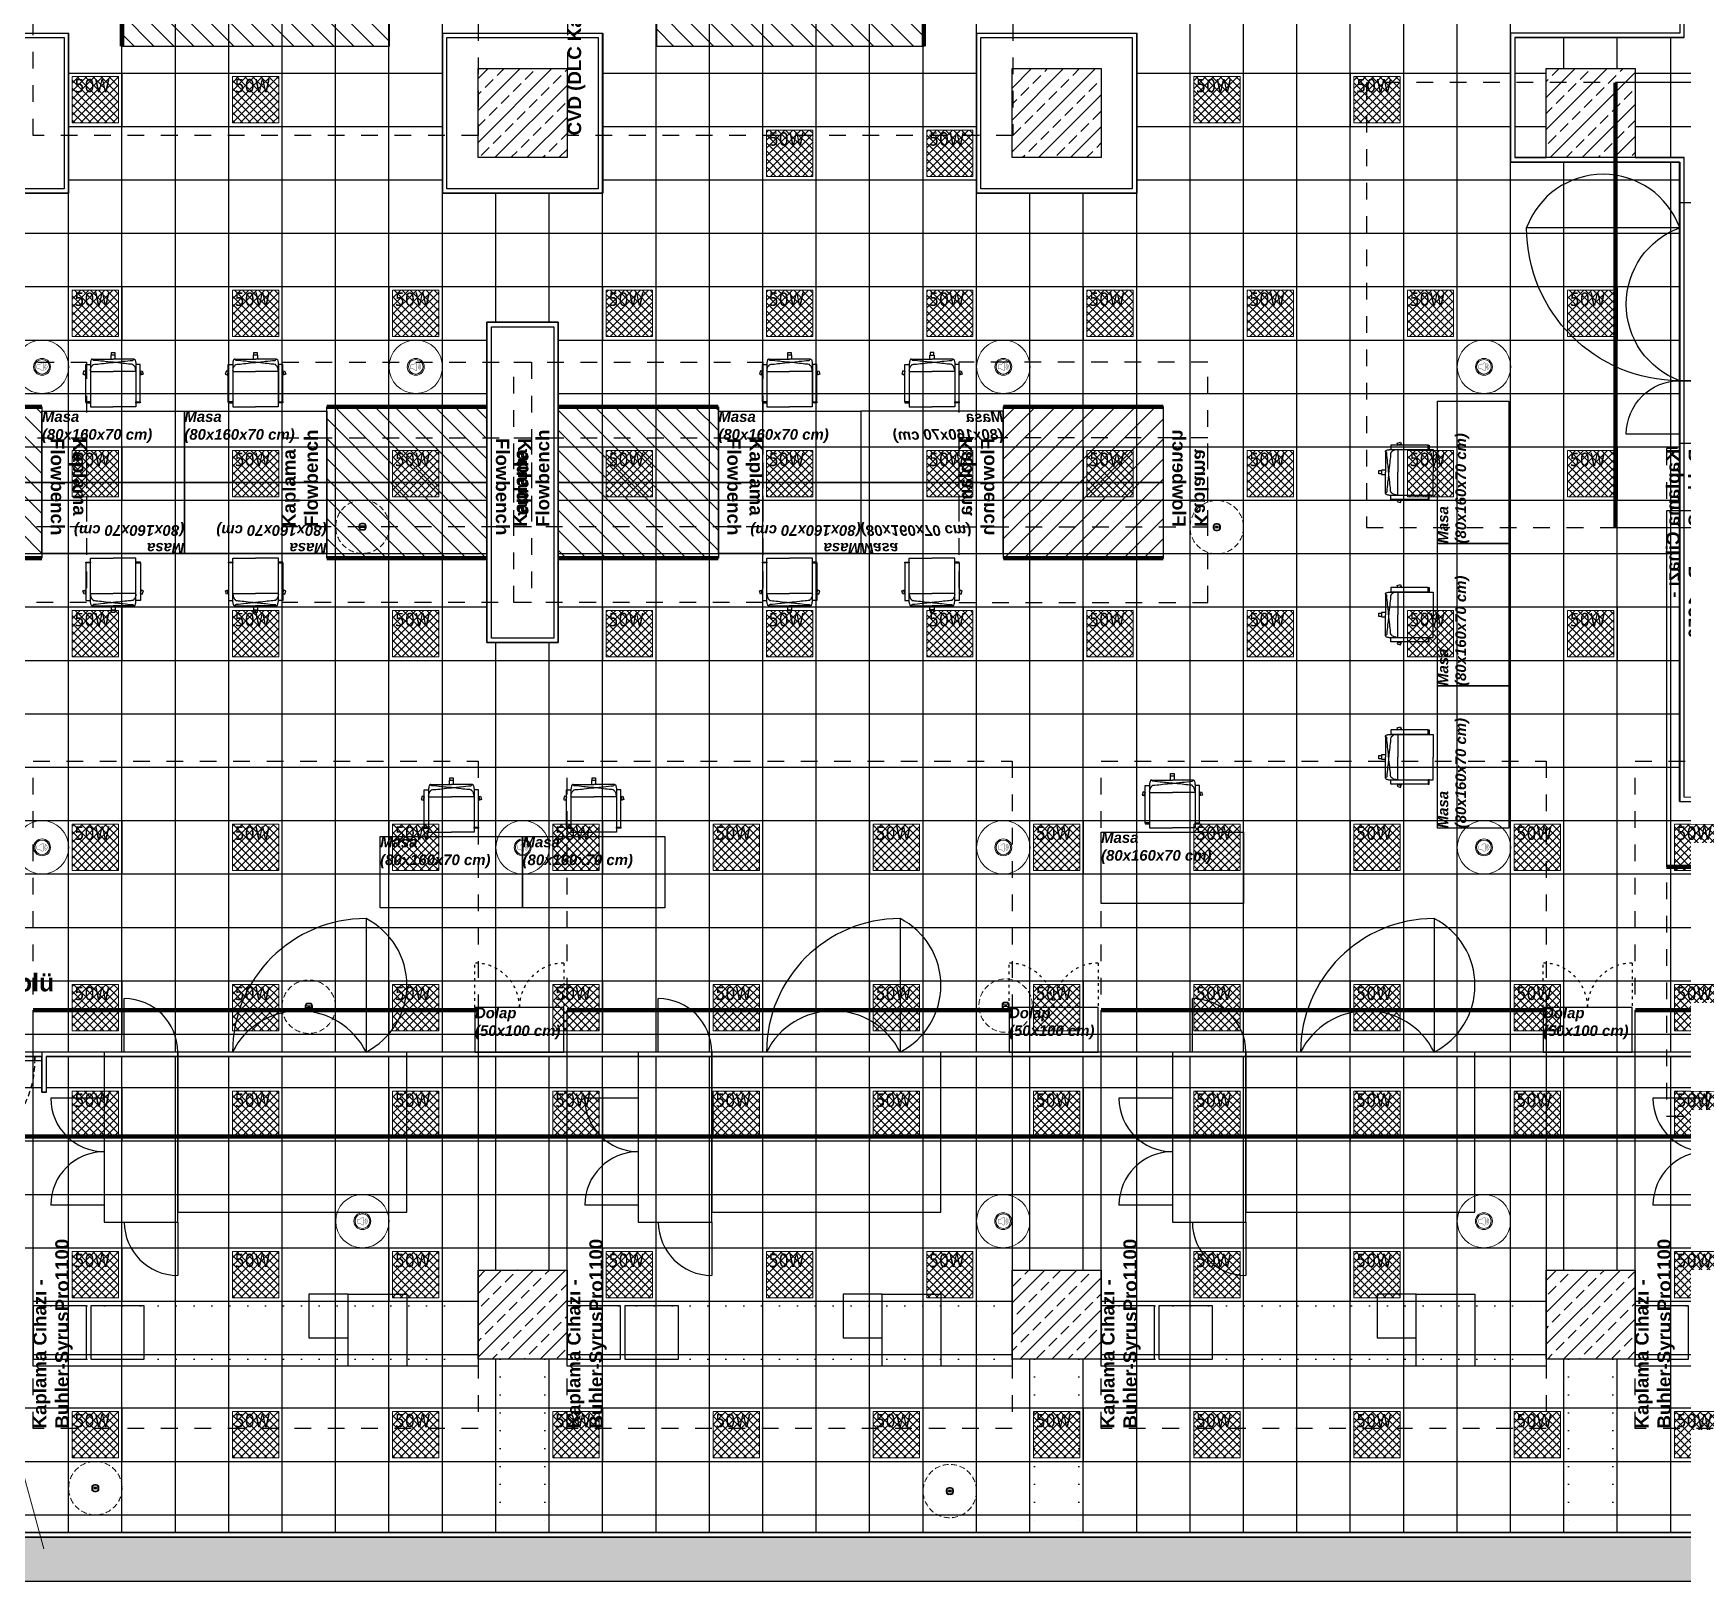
# Model space of a CAD drawing. Header units: centimetres. Extents: x 405564 to 502064, y 46284 to 60634.
# Drawn here: x 480250 to 482103, y 51832 to 53573 of the extents above; entities that cross this region are included whole.
import ezdxf
from ezdxf.enums import TextEntityAlignment as Align
from ezdxf.xclip import XClip

# ---------------------------------------------------------------- set-up
doc = ezdxf.new("R2010")
doc.units = ezdxf.units.CM
doc.header["$XCLIPFRAME"] = 0
for name, pattern in [('3+1_3b$0$DASHED', [0.25, 0.125, -0.125]), ('ACAD_ISO03W100', [30, 12, -18]), ('ACAD_ISO07W100', [3, 0, -3]), ('BORDER', [1.75, 0.5, -0.25, 0.5, -0.25, 0, -0.25]), ('DASHDOT', [25.4, 12.7, -6.35, 0, -6.35]), ('DASHED', [19.05, 12.7, -6.35]), ('DOT', [0.25, 0, -0.25]), ('HIDDEN', [9.525, 6.35, -3.175])]:
    doc.linetypes.add(name, pattern=pattern)
doc.layers.get('0').update_dxf_attribs({"color": 8, "lineweight": 9})
for name, color, linetype, lineweight in [('---___EB_draft00_ALTYAPI_helikoptermania', 8, 'Continuous', 0), ('---___EB_draft00_parselsiniri', 8, 'BORDER', 9), ('0-KRCN-AYDINLATMA-130426', 8, 'Continuous', 9), ('0-KRCN-MİMARİ-220526', 8, 'Continuous', 9)]:
    doc.layers.add(name, color=color, linetype=linetype, lineweight=lineweight)
for name, color, linetype in [('---___EB_draft03_cihazlar', 8, 'Continuous'), ('0-KRCN-ASMATAVAN-130426', 8, 'Continuous'), ('AS_CIZGI_ARSA', 8, 'Continuous'), ('AS_DOS_TERAS_UST', 8, 'ACAD_ISO07W100'), ('AS_DUV_TEMIZ ODA PANELI', 8, 'Continuous'), ('AS_KAPI_CAM', 8, 'Continuous'), ('AS_KAPI_POZ', 8, 'Continuous'), ('AS_TA_BETONARME', 5, 'Continuous'), ('AS_TA_TARAMA', 8, 'Continuous'), ('AS_TEFR_MOB', 8, 'Continuous'), ('AS_YAZI', 8, 'Continuous')]:
    doc.layers.add(name, color=color, linetype=linetype)
doc.styles.add('Kalin02', font='arialbd.ttf')
doc.styles.add('OLCU', font='romanstw.shx', dxfattribs={"width": 0.6})
doc.styles.add('TAHOMA', font='tahoma.ttf')
pattern_1 = [(225, (17560.68, -7819.299), (17.96051, -17.96051), []), (225, (17542.72, -7819.299), (17.96051, -17.96051), [12.7, -6.35])]

# ---------------------------------------------------------------- blocks, each defined once
blk = doc.blocks.new('50W 60x60 cm  SIVA ALTI LED ARMATÜR')
at = {"layer": '0-KRCN-AYDINLATMA-130426'}
h = blk.add_hatch(dxfattribs=at)
h.set_pattern_fill('ANSI37', color=256, scale=0.2)
h.paths.add_polyline_path([(-2.6, 2.59), (2.6, 2.59), (2.6, -2.61), (-2.6, -2.61)])
for points in [[(-3, 2.99), (3, 2.99), (3, -3.01), (-3, -3.01)], [(-2.6, 2.59), (2.6, 2.59), (2.6, -2.61), (-2.6, -2.61)]]:
    blk.add_lwpolyline(points, close=True, dxfattribs=at)
at = {"layer": '0-KRCN-AYDINLATMA-130426', "insert": (-2.35, 2.34), "char_height": 1.5, "attachment_point": 1, "style": 'TAHOMA'}
blk.add_mtext_dynamic_manual_height_columns('{\\fTahoma|b0|i0|c162|p34;50W}', width=1.5, gutter_width=1.25, heights=[0], dxfattribs=at)
blk = doc.blocks.new('ABB 6131-31-24-500')
at = {"layer": '0-KRCN-AYDINLATMA-130426'}
for p, q in [((-4, -1), (-4, 1)), ((3.2, 1), (-3.2, 1)), ((-3.2, -0.8), (-3.2, 0.8)), ((-1, 4), (1, 4)), ((-1, -0.9), (-1, 1)), ((-0.8, 3.2), (0.8, 3.2)), ((1, -0.9), (1, 1)), ((3.2, 0.8), (3.2, -0.8)), ((4, 1), (4, -1)), ((3.2, -0.9), (-3.2, -0.9)), ((1, -4), (-1, -4)), ((0.8, -3.2), (-0.8, -3.2))]:
    blk.add_line(p, q, dxfattribs=at)
at = {"layer": '0-KRCN-AYDINLATMA-130426', "linetype": 'HIDDEN'}
blk.add_circle((0, 0), 30, dxfattribs=at)
at = {"layer": '0-KRCN-AYDINLATMA-130426'}
for centre, radius in [((-0.5, 0), 0.089), ((0, 0), 0.16), ((0.5, 0), 0.089)]:
    blk.add_circle(centre, radius, dxfattribs=at)
for centre, radius, start, end in [((-1, 1), 3.01, 90, 180), ((-0.8, 0.8), 2.41, 90, 180), ((0.8, 0.8), 2.41, 0, 90), ((1, 1), 3.01, 0, 90), ((-1, -1), 3.01, 180, 270), ((-0.8, -0.8), 2.41, 180, 270), ((0.8, -0.8), 2.41, 270, 0), ((1, -1), 3.01, 270, 0)]:
    blk.add_arc(centre, radius, start, end, dxfattribs=at)
blk = doc.blocks.new('ABB 6131-51-24-500')
at = {"layer": '0-KRCN-AYDINLATMA-130426'}
for p, q in [((-4, -1), (-4, 1)), ((3.2, 1), (-3.2, 1)), ((-3.2, -0.8), (-3.2, 0.8)), ((-1, 4), (1, 4)), ((-1, -0.9), (-1, 1)), ((-0.8, 3.2), (0.8, 3.2)), ((1, -0.9), (1, 1)), ((3.2, 0.8), (3.2, -0.8)), ((4, 1), (4, -1)), ((3.2, -0.9), (-3.2, -0.9)), ((1, -4), (-1, -4)), ((0.8, -3.2), (-0.8, -3.2))]:
    blk.add_line(p, q, dxfattribs=at)
at = {"layer": '0-KRCN-AYDINLATMA-130426', "linetype": 'HIDDEN'}
blk.add_circle((0, 0), 30, dxfattribs=at)
at = {"layer": '0-KRCN-AYDINLATMA-130426'}
for centre, radius in [((-0.5, 0), 0.089), ((0, 0), 0.16), ((0.5, 0), 0.089)]:
    blk.add_circle(centre, radius, dxfattribs=at)
for centre, radius, start, end in [((-1, 1), 3.01, 90, 180), ((-0.8, 0.8), 2.41, 90, 180), ((0.8, 0.8), 2.41, 0, 90), ((1, 1), 3.01, 0, 90), ((-1, -1), 3.01, 180, 270), ((-0.8, -0.8), 2.41, 180, 270), ((0.8, -0.8), 2.41, 270, 0), ((1, -1), 3.01, 270, 0)]:
    blk.add_arc(centre, radius, start, end, dxfattribs=at)
blk = doc.blocks.new('ASMA TAVA TİPİ HOPARLÖR')
at = {"layer": '0-KRCN-AYDINLATMA-130426', "const_width": 0.317}
blk.add_lwpolyline([(0.3, -4.4, 0.598176), (1.3, -3.9), (1.3, 3.9, 0.598176), (0.3, 4.4), (-2.7, 2.4, -0.147433), (-3, 2.3), (-5.1, 2.3, 0.414214), (-5.7, 1.7), (-5.7, -1.7, 0.414214), (-5.1, -2.3), (-3, -2.3, -0.147433), (-2.7, -2.4)], format="xyb", close=True, dxfattribs=at)
for points in [[(2.4, 1.3, -0.601398), (2.4, -1.3)], [(2.8, 2.5, -0.658812), (2.8, -2.5)], [(3.2, 3.7, -0.680488), (3.2, -3.7)]]:
    blk.add_lwpolyline(points, format="xyb", dxfattribs=at)
at = {"layer": '0-KRCN-AYDINLATMA-130426'}
blk.add_circle((0, 0), 30, dxfattribs=at)
at = {"layer": '0-KRCN-AYDINLATMA-130426', "ltscale": 0.1}
for radius in [9.5, 8.23]:
    blk.add_circle((0, 0), radius, dxfattribs=at)
blk = doc.blocks.new('G$C546873DE')
at = {"layer": '0-KRCN-AYDINLATMA-130426', "xscale": 10, "yscale": 10, "zscale": 10}
for p in [(9755.7, 6363.6), (9935.7, 6363.6), (11015.7, 6363.6), (11195.7, 6363.6), (10535.7, 6303.6), (10715.7, 6303.6), (9755.7, 6123.6), (9935.7, 6123.6), (10115.7, 6123.6), (10355.7, 6123.6), (10535.7, 6123.6), (10715.7, 6123.6), (10895.7, 6123.6), (11075.7, 6123.6), (11255.7, 6123.6), (11435.7, 6123.6), (9755.7, 5943.6), (9935.7, 5943.6), (10115.7, 5943.6), (10355.7, 5943.6), (10535.7, 5943.6), (10715.7, 5943.6), (10895.7, 5943.6), (11075.7, 5943.6), (11255.7, 5943.6), (11435.7, 5943.6), (9755.7, 5763.6), (9935.7, 5763.6), (10115.7, 5763.6), (10355.7, 5763.6), (10535.7, 5763.6), (10715.7, 5763.6), (10895.7, 5763.6), (11075.7, 5763.6), (11255.7, 5763.6), (11435.7, 5763.6), (9755.7, 5523.6), (9935.7, 5523.6), (10115.7, 5523.6), (10295.7, 5523.6), (10475.7, 5523.6), (10655.7, 5523.6), (10835.7, 5523.6), (11015.7, 5523.6), (11195.7, 5523.6), (11375.7, 5523.6), (11555.7, 5523.6), (9755.7, 5343.6), (9935.7, 5343.6), (10115.7, 5343.6), (10295.7, 5343.6), (10475.7, 5343.6), (10655.7, 5343.6), (10835.7, 5343.6), (11015.7, 5343.6), (11195.7, 5343.6), (11375.7, 5343.6), (11555.7, 5343.6), (9755.7, 5223.6), (9935.7, 5223.6), (10115.7, 5223.6), (10295.7, 5223.6), (10475.7, 5223.6), (10655.7, 5223.6), (10835.7, 5223.6), (11015.7, 5223.6), (11195.7, 5223.6), (11375.7, 5223.6), (11555.7, 5223.6), (9755.7, 5043.6), (9935.7, 5043.6), (10115.7, 5043.6), (10355.7, 5043.6), (10535.7, 5043.6), (10715.7, 5043.6), (11015.7, 5043.6), (11195.7, 5043.6), (11555.7, 5043.6), (9755.7, 4863.6), (9935.7, 4863.6), (10115.7, 4863.6), (10295.7, 4863.6), (10475.7, 4863.6), (10655.7, 4863.6), (10835.7, 4863.6), (11015.7, 4863.6), (11195.7, 4863.6), (11375.7, 4863.6), (11555.7, 4863.6)]:
    blk.add_blockref('50W 60x60 cm  SIVA ALTI LED ARMATÜR', p, dxfattribs=at)
at = {"layer": '0-KRCN-AYDINLATMA-130426'}
for name, p in [('ASMA TAVA TİPİ HOPARLÖR', (9695.8, 6063.5)), ('ASMA TAVA TİPİ HOPARLÖR', (10115.7, 6063.5)), ('ASMA TAVA TİPİ HOPARLÖR', (10775.8, 6063.5)), ('ASMA TAVA TİPİ HOPARLÖR', (11315.8, 6063.5)), ('ABB 6131-31-24-500', (10055.8, 5883.8)), ('ABB 6131-31-24-500', (11015.6, 5883.3)), ('ASMA TAVA TİPİ HOPARLÖR', (9695.8, 5523.5)), ('ASMA TAVA TİPİ HOPARLÖR', (10235.8, 5523.5)), ('ASMA TAVA TİPİ HOPARLÖR', (10775.8, 5523.5)), ('ASMA TAVA TİPİ HOPARLÖR', (11315.8, 5523.5)), ('ABB 6131-31-24-500', (9995.5, 5344.5)), ('ABB 6131-31-24-500', (10778.4, 5345.7)), ('ASMA TAVA TİPİ HOPARLÖR', (10055.7, 5103.5)), ('ASMA TAVA TİPİ HOPARLÖR', (10775.7, 5103.5)), ('ASMA TAVA TİPİ HOPARLÖR', (11315.7, 5103.5)), ('ABB 6131-51-24-500', (9755.7, 4803.5)), ('ABB 6131-51-24-500', (10715.7, 4800.2))]:
    blk.add_blockref(name, p, dxfattribs=at)
blk = doc.blocks.new('OPK-temizoda-panel-00')
at = {"layer": 'AS_DUV_TEMIZ ODA PANELI'}
for points in [[(6400, -3210), (6210, -3210), (6210, -3355), (6400, -3355), (6400, -4073.6), (6800, -4075), (6800, -4355), (4560, -4355), (4560, -4400), (4565, -4400), (4565, -4360), (6805, -4360), (6805, -4070), (6405, -4068.6), (6405, -3350), (6215, -3350), (6215, -3215), (6405, -3215), (6405, -2755), (6400, -2755), (6400, -3210)], [(1450, -4900), (7105, -4900), (7105, -4830), (7100, -4830), (7100, -4895), (1450, -4895)]]:
    blk.add_lwpolyline(points, dxfattribs=at)
for points in [[(4410, -3210), (4590, -3210), (4590, -3390), (4410, -3390)], [(4415, -3215), (4585, -3215), (4585, -3385), (4415, -3385)], [(5010, -3210), (5190, -3210), (5190, -3390), (5010, -3390)], [(5015, -3215), (5185, -3215), (5185, -3385), (5015, -3385)], [(5610, -3210), (5790, -3210), (5790, -3390), (5610, -3390)], [(5615, -3215), (5785, -3215), (5785, -3385), (5615, -3385)], [(5060, -3895), (5060, -3535), (5140, -3535), (5140, -3895)], [(5065, -3890), (5065, -3540), (5135, -3540), (5135, -3890)]]:
    blk.add_lwpolyline(points, close=True, dxfattribs=at)
blk = doc.blocks.new('OPK-site-surrounding-R01')
at = {"layer": '---___EB_draft00_ALTYAPI_helikoptermania', "linetype": 'DASHED', "ltscale": 10}
blk.add_lwpolyline([(1451.4, 6572.4), (5376.1, -7919.4)], dxfattribs=at)
at = {"layer": '---___EB_draft00_parselsiniri', "linetype": 'DASHDOT', "ltscale": 5, "const_width": 5, "flags": 128}
blk.add_lwpolyline([(-303.7, 52.5), (22545.3, 391.1), (23723.4, -711), (24047.6, -4450), (-299.9, -4450)], close=True, dxfattribs=at)
blk = doc.blocks.new('CVD (DLC Kaplama Cihazı)')
at = {"layer": '---___EB_draft03_cihazlar'}
h = blk.add_hatch(dxfattribs=at)
h.set_pattern_fill('ANSI31', color=1, scale=5)
h.paths.add_polyline_path([(265800.4, -42533.2), (266100.4, -42533.2), (266100.4, -42833.2), (265800.4, -42833.2)])
at = {"layer": '---___EB_draft03_cihazlar', "color": 1, "linetype": '3+1_3b$0$DASHED', "ltscale": 150}
blk.add_lwpolyline([(265700.4, -42433.2), (266200.4, -42433.2), (266200.4, -42933.2), (265700.4, -42933.2), (265700.4, -42433.2)], dxfattribs=at)
at = {"layer": '---___EB_draft03_cihazlar', "color": 1}
blk.add_lwpolyline([(265800.4, -42533.2), (266100.4, -42533.2), (266100.4, -42833.2), (265800.4, -42833.2), (265800.4, -42533.2)], dxfattribs=at)
at = {"layer": '---___EB_draft03_cihazlar', "color": 1, "const_width": 5}
blk.add_lwpolyline([(266100.4, -42833.2), (265800.4, -42833.2)], dxfattribs=at)
at = {"layer": '---___EB_draft03_cihazlar', "insert": (265700.4, -42433.2), "char_height": 15, "attachment_point": 1, "style": 'Kalin02'}
blk.add_mtext_dynamic_manual_height_columns('CVD (DLC Kaplama Cihazı)', width=975.745, gutter_width=750, heights=[152.4], dxfattribs=at)
blk = doc.blocks.new('KaplamaCihazıBuhler-SyrusPro1100')
at = {"layer": '---___EB_draft03_cihazlar', "color": 1, "linetype": '3+1_3b$0$DASHED', "ltscale": 150}
blk.add_lwpolyline([(264434.9, -41558.6), (264434.9, -41058.6), (265184.9, -41058.6), (265184.9, -41558.6), (264434.9, -41558.6)], dxfattribs=at)
at = {"layer": '---___EB_draft03_cihazlar', "color": 1}
blk.add_lwpolyline([(264504.9, -41058.6), (264904.9, -41058.6), (264904.9, -41558.6), (264504.9, -41558.6), (264504.9, -41058.6)], dxfattribs=at)
at = {"layer": '---___EB_draft03_cihazlar'}
for points in [[(264512.9, -41058.6), (264512.9, -41118.6), (264572.9, -41118.6), (264572.9, -41058.6)], [(264512.9, -41123.6), (264512.9, -41183.6), (264572.9, -41183.6), (264572.9, -41123.6)], [(264857.9, -41221.1), (264857.9, -41138.6), (264666.9, -41138.6), (264666.9, -41221.1)], [(264857.9, -41478.6), (264857.9, -41221.1), (264677.9, -41221.1), (264677.9, -41478.6)], [(264585.9, -41412.6), (264585.9, -41368.6), (264536.9, -41368.6), (264536.9, -41412.6)], [(264585.9, -41478.6), (264504.9, -41478.6), (264504.9, -41412.6), (264585.9, -41412.6)]]:
    blk.add_lwpolyline(points, close=True, dxfattribs=at)
at = {"layer": '---___EB_draft03_cihazlar', "color": 1, "const_width": 5}
blk.add_lwpolyline([(264904.9, -41058.6), (264904.9, -41558.6)], dxfattribs=at)
at = {"layer": '---___EB_draft03_cihazlar'}
for points in [[(264685.9, -41138.6), (264685.9, -41078.6)], [(264805.9, -41138.6), (264805.9, -41078.6)], [(264857.9, -41161.1), (264917.9, -41161.1)], [(264666.9, -41221.1), (264606.9, -41221.1)]]:
    blk.add_lwpolyline(points, dxfattribs=at)
blk.add_lwpolyline([(265007.9, -41432.7), (264857.9, -41432.7, 0.612245)], format="xyb", close=True, dxfattribs=at)
for centre, radius, start, end in [((264685.9, -41138.6), 60, 0, 90), ((264805.9, -41138.6), 60, 90, 180), ((264666.9, -41221.1), 60, 90, 180), ((264857.9, -41161.1), 60, 270, 0), ((264820.2, -41357.7), 84, 296.7247, 63.2753), ((264820.2, -41357.7), 84, 296.7247, 63.2753), ((264857.9, -41432.7), 150, 0, 90)]:
    blk.add_arc(centre, radius, start, end, dxfattribs=at)
at = {"layer": '---___EB_draft03_cihazlar', "insert": (264434.9, -41058.6), "char_height": 15, "attachment_point": 1, "style": 'Kalin02'}
blk.add_mtext_dynamic_manual_height_columns('Kaplama Cihazı - \\PBuhler-SyrusPro1100', width=975.745, gutter_width=750, heights=[152.4], dxfattribs=at)
blk = doc.blocks.new('KaplamaFlowbench')
at = {"layer": '---___EB_draft03_cihazlar'}
h = blk.add_hatch(dxfattribs=at)
h.set_pattern_fill('ANSI31', color=1, scale=5)
h.paths.add_polyline_path([(266854.1, -42824.3), (266939.1, -42824.3), (266939.1, -43004.3), (266854.1, -43004.3)])
at = {"layer": '---___EB_draft03_cihazlar', "color": 1, "linetype": '3+1_3b$0$DASHED', "ltscale": 150}
blk.add_lwpolyline([(266804.1, -42774.3), (266989.1, -42774.3), (266989.1, -43054.3), (266804.1, -43054.3), (266804.1, -42774.3)], dxfattribs=at)
at = {"layer": '---___EB_draft03_cihazlar', "color": 1}
blk.add_lwpolyline([(266854.1, -42824.3), (266939.1, -42824.3), (266939.1, -43004.3), (266854.1, -43004.3), (266854.1, -42824.3)], dxfattribs=at)
at = {"layer": '---___EB_draft03_cihazlar', "color": 1, "const_width": 5}
blk.add_lwpolyline([(266939.1, -42824.3), (266939.1, -43004.3)], dxfattribs=at)
at = {"layer": '---___EB_draft03_cihazlar', "insert": (266804.1, -42774.3), "char_height": 15, "attachment_point": 1, "style": 'Kalin02'}
blk.add_mtext_dynamic_manual_height_columns('Kaplama \\PFlowbench', width=975.745, gutter_width=750, heights=[152.4], dxfattribs=at)
blk = doc.blocks.new('sandalye_')
at = {"layer": 'AS_TEFR_MOB', "linetype": 'ByBlock', "ltscale": 25}
for points in [[(260031.5, -40506.8), (260031.5, -40503.8), (260035.3, -40503.8), (260035.3, -40506.8)], [(260009.7, -40511.3), (260033.4, -40511.3)], [(260035.8, -40511.3), (260035.8, -40506.8), (260030.9, -40506.8), (260030.9, -40511.3)], [(260057, -40511.3), (260033.4, -40511.3)], [(260002.8, -40525.2), (260000.6, -40524.5), (259999.4, -40528.1), (260002.8, -40529.2)], [(260002.7, -40525.2), (260001.5, -40528.8)], [(260002.8, -40525.4), (260001.7, -40528.8)], [(260007.8, -40524.5), (260007.8, -40564.9), (260033.4, -40564.9)], [(260007.8, -40525.2), (260033.4, -40525.2)], [(260058.9, -40524.5), (260058.9, -40564.9), (260033.4, -40564.9)], [(260058.9, -40525.2), (260033.4, -40525.2)], [(260063.9, -40525.2), (260066.1, -40524.5), (260067.3, -40528.1), (260063.9, -40529.2)], [(260063.9, -40525.4), (260065.1, -40528.8)], [(260064.1, -40525.2), (260065.2, -40528.8)], [(260002.8, -40559.4), (260002.8, -40560.4), (260007.8, -40560.4), (260007.8, -40559.4)], [(260063.9, -40559.4), (260063.9, -40560.4), (260059, -40560.4), (260059, -40559.4)]]:
    blk.add_lwpolyline(points, dxfattribs=at)
for points in [[(260007.8, -40559.4), (260002.8, -40559.4), (260002.8, -40517.4), (260007.8, -40517.4)], [(260059, -40559.4), (260063.9, -40559.4), (260063.9, -40517.4), (260059, -40517.4)]]:
    blk.add_lwpolyline(points, close=True, dxfattribs=at)
for points in [[(260033.4, -40514.8, -0.048176), (260031.6, -40514.8, -0.000623), (260029.1, -40514.6, -0.003131), (260022.4, -40513.8, 0.007334), (260011.4, -40512.7, -0.309457), (260010.5, -40511.9, 0.002444), (260010.4, -40511.5, 0.476314), (260010.2, -40511.4, 0.375136), (260009, -40511.6, 0.082453), (260008.7, -40512.2, 0.046929), (260008.2, -40513.8, 0.002381), (260007.9, -40515.3, 0.007794), (260007.8, -40516.4), (260007.8, -40524.5, -0.011445), (260008.4, -40521.5, -0.082784), (260009.2, -40519.5, -0.150147), (260010.3, -40518.5, 0.242317), (260010.4, -40518.4, -0.036292), (260010.5, -40518, -0.114957), (260010.8, -40517.6, -0.16132), (260011.4, -40517.2, -0.020506), (260013.9, -40517, 0.024793), (260022.4, -40516.1, -0.030903), (260033.4, -40515.1, -1.030607)], [(260033.4, -40514.8, 0.048176), (260035.1, -40514.8, 0.000623), (260037.6, -40514.6, 0.003131), (260044.3, -40513.8, -0.007334), (260055.3, -40512.7, 0.309457), (260056.2, -40511.9, -0.002444), (260056.3, -40511.5, -0.476314), (260056.5, -40511.4, -0.375136), (260057.7, -40511.6, -0.082453), (260058, -40512.2, -0.046929), (260058.5, -40513.8, -0.002381), (260058.8, -40515.3, -0.007794), (260058.9, -40516.4), (260058.9, -40524.5, 0.011445), (260058.4, -40521.5, 0.082784), (260057.6, -40519.5, 0.150147), (260056.4, -40518.5, -0.242317), (260056.3, -40518.4, 0.036292), (260056.2, -40518, 0.114957), (260055.9, -40517.6, 0.16132), (260055.3, -40517.2, 0.020506), (260052.8, -40517, -0.024793), (260044.3, -40516.1, 0.030903), (260033.4, -40515.1, 1.030607)]]:
    blk.add_lwpolyline(points, format="xyb", dxfattribs=at)
blk = doc.blocks.new('80x160')
at = {"layer": 'AS_TEFR_MOB', "ltscale": 200}
blk.add_lwpolyline([(259953.4, -40569.9), (260113.4, -40569.9), (260113.4, -40649.9), (259953.4, -40649.9), (259953.4, -40569.9)], dxfattribs=at)
at = {"layer": 'AS_TEFR_MOB', "color": 1}
blk.add_blockref('sandalye_', (0, 0), dxfattribs=at)
at = {"layer": 'AS_TEFR_MOB', "ltscale": 200, "insert": (259953.4, -40569.9), "char_height": 12, "attachment_point": 1, "style": 'Kalin02'}
blk.add_mtext_dynamic_manual_height_columns('{\\fSwis721 BT|b1|i1|c162|p34;Masa\\P(80x160x70 cm)}', width=590.732, gutter_width=750, heights=[137.1], dxfattribs=at)
blk = doc.blocks.new('dolap-1')
at = {"layer": 'AS_TEFR_MOB'}
blk.add_lwpolyline([(17626.9, 8006.7), (17676.9, 8006.7), (17676.9, 8106.7), (17626.9, 8106.7)], close=True, dxfattribs=at)
at = {"layer": 'AS_TEFR_MOB', "linetype": 'ACAD_ISO03W100', "ltscale": 0.25}
blk.add_lwpolyline([(17676.9, 8106.7), (17726.9, 8106.7, -0.414214), (17676.9, 8056.7, -0.414214), (17726.9, 8006.7), (17676.9, 8006.7)], format="xyb", dxfattribs=at)
at = {"layer": 'AS_TEFR_MOB', "ltscale": 200, "insert": (17676.9, 8106.7), "char_height": 12, "attachment_point": 1, "rotation": 270, "style": 'Kalin02'}
blk.add_mtext_dynamic_manual_height_columns('{\\fSwis721 BT|b1|i1|c162|p34;Dolap \\P(50x100 cm)}', width=590.732, gutter_width=750, heights=[137.1], dxfattribs=at)
blk = doc.blocks.new('KaplamaCihazı - Buhler-SyrusPro1350')
at = {"layer": '---___EB_draft03_cihazlar'}
blk.add_line((266873.8, -41739.4), (266873.8, -41567.4), dxfattribs=at)
at = {"layer": '---___EB_draft03_cihazlar', "color": 1, "linetype": '3+1_3b$0$DASHED', "ltscale": 150}
blk.add_lwpolyline([(266475.8, -41404.4), (267225.8, -41404.4), (267225.8, -41904.4), (266475.8, -41904.4)], close=True, dxfattribs=at)
at = {"layer": '---___EB_draft03_cihazlar', "color": 1}
blk.add_lwpolyline([(266545.8, -41404.4), (266945.8, -41404.4), (266945.8, -41904.4), (266545.8, -41904.4), (266545.8, -41404.4)], dxfattribs=at)
at = {"layer": '---___EB_draft03_cihazlar', "color": 1, "const_width": 5}
blk.add_lwpolyline([(266945.8, -41404.4), (266945.8, -41904.4)], dxfattribs=at)
at = {"layer": '---___EB_draft03_cihazlar'}
for points in [[(266626.8, -41469.4), (266545.8, -41469.4), (266545.8, -41539.4), (266626.8, -41539.4)], [(266626.8, -41539.4), (266626.8, -41583.4), (266577.8, -41583.4), (266577.8, -41539.4)], [(266873.8, -41539.4), (266873.8, -41739.4), (266648.8, -41739.4), (266648.8, -41539.4)], [(266873.8, -41739.4), (266873.8, -41809.4), (266682.8, -41809.4), (266682.8, -41739.4)], [(266553.8, -41839.4), (266553.8, -41779.4), (266613.8, -41779.4), (266613.8, -41839.4)], [(266553.8, -41904.4), (266553.8, -41844.4), (266613.8, -41844.4), (266613.8, -41904.4)]]:
    blk.add_lwpolyline(points, close=True, dxfattribs=at)
blk.add_lwpolyline([(267045.8, -41567.4), (266873.8, -41567.4, -0.697674)], format="xyb", close=True, dxfattribs=at)
for points in [[(266682.8, -41739.4), (266622.8, -41739.4)], [(266873.8, -41799.4), (266933.8, -41799.4)], [(266701.8, -41809.4), (266701.8, -41869.4)], [(266821.8, -41809.4), (266821.8, -41869.4)]]:
    blk.add_lwpolyline(points, dxfattribs=at)
for centre, radius, start, end in [((266842.2, -41653.4), 91.6, 290.195, 69.805), ((266873.8, -41567.4), 172, 270, 0), ((266682.8, -41739.4), 60, 180, 270), ((266873.8, -41799.4), 60, 0, 90), ((266701.8, -41809.4), 60, 270, 0), ((266821.8, -41809.4), 60, 180, 270)]:
    blk.add_arc(centre, radius, start, end, dxfattribs=at)
at = {"layer": '---___EB_draft03_cihazlar', "insert": (266475.8, -41404.4), "char_height": 15, "attachment_point": 1, "style": 'Kalin02'}
blk.add_mtext_dynamic_manual_height_columns('Kaplama Cihazı - \\PBuhler-SyrusPro1350', width=975.745, gutter_width=750, heights=[152.4], dxfattribs=at)
blk = doc.blocks.new('A.4_cihazlar')
at = {"layer": '---___EB_draft03_cihazlar'}
for name, p, rotation in [('CVD (DLC Kaplama Cihazı)', (40583.2, 265175.4), 270), ('CVD (DLC Kaplama Cihazı)', (-44182.4, -266725.4), 90), ('KaplamaFlowbench', (-45344.3, -268269.1), 90), ('KaplamaFlowbench', (-44844.3, -268269.1), 90), ('KaplamaFlowbench', (-44584.3, -268269.1), 90), ('KaplamaFlowbench', (40484.3, 265439.1), 270), ('KaplamaFlowbench', (40984.3, 265439.1), 270), ('KaplamaFlowbench', (41244.3, 265439.1), 270), ('KaplamaCihazıBuhler-SyrusPro1100', (-43408.6, -266912.9), 90), ('KaplamaCihazıBuhler-SyrusPro1100', (-42808.6, -266912.9), 90), ('KaplamaCihazıBuhler-SyrusPro1100', (-42208.6, -266912.9), 90), ('KaplamaCihazıBuhler-SyrusPro1100', (-41608.6, -266912.9), 90)]:
    blk.add_blockref(name, p, dxfattribs=dict(at, rotation=rotation))
at = {"layer": '---___EB_draft03_cihazlar', "xscale": -1}
blk.add_blockref('KaplamaCihazı - Buhler-SyrusPro1350', (266373.8, 40438.7), dxfattribs=at)
at = {"layer": '---___EB_draft03_cihazlar'}
for name, p, xscale, rotation in [('KaplamaFlowbench', (41744.3, -268269.1), -1, 270), ('KaplamaFlowbench', (-44084.3, 265439.1), -1.000000000000003, 90), ('KaplamaCihazı - Buhler-SyrusPro1350', (-41919.4, 265098.8), -1.000000000000004, 90)]:
    blk.add_blockref(name, p, dxfattribs=dict(at, xscale=xscale, rotation=rotation))
at = {"layer": 'AS_TEFR_MOB', "color": 1}
for p in [(-262293.4, 39234.9), (-262133.4, 39234.9), (-261533.4, 39234.9), (-261103.4, 38761.9), (-261913.4, 38756.9), (-261753.4, 38756.9)]:
    blk.add_blockref('80x160', p, dxfattribs=at)
at = {"layer": 'AS_TEFR_MOB', "color": 1, "xscale": -1}
for p, rotation in [((258693.4, 39234.9), 359.999999999976), ((-261373.4, -42064.9), 180)]:
    blk.add_blockref('80x160', p, dxfattribs=dict(at, rotation=rotation))
at = {"layer": 'AS_TEFR_MOB', "color": 1}
for p, rotation in [((-41341.9, -261437), 90), ((257773.4, -42064.9), 180), ((257933.4, -42064.9), 180), ((258533.4, -42064.9), 180), ((-41341.9, -261597), 90), ((-41341.9, -261757), 90)]:
    blk.add_blockref('80x160', p, dxfattribs=dict(at, rotation=rotation))
at = {"layer": 'AS_TEFR_MOB', "ltscale": 200, "rotation": 90}
for p in [(6253.2, -19681.9), (6853.2, -19681.9), (7453.2, -19681.9)]:
    blk.add_blockref('dolap-1', p, dxfattribs=at)
blk = doc.blocks.new('*U633')
at = {"color": 0, "linetype": 'HIDDEN', "lineweight": -2}
blk.add_line((8, -115.1), (8, -11.1), dxfattribs=at)
at = {"color": 0, "lineweight": -2}
for points in [[(0, -10), (8, -10), (8, -5), (0, -5), (0, -10)], [(8, -10), (8, -5), (112, -5), (112, -10)], [(120, -10), (112, -10), (112, -5), (120, -5), (120, -10)]]:
    blk.add_lwpolyline(points, close=True, dxfattribs=at)
at = {"color": 0, "linetype": 'HIDDEN', "lineweight": -2}
blk.add_arc((8, -11.1), 104, 270, 0, dxfattribs=at)
at = {"color": 3, "style": 'OLCU', "width": 0.5, "flags": 1}
for tag, p in [('K-DIVISYON', (-80, -85)), ('K-PBAR', (105, -85)), ('K-KAPITIP', (-80, -335))]:
    blk.add_attdef(tag, p, '', height=17.5, dxfattribs=at)
at = {"color": 5, "true_color": 0x0505ff, "style": 'OLCU', "width": 0.5, "flags": 1}
for tag, p in [('K-NEREDEN-NO', (-80, -110)), ('K-NEREYE-NO', (-80, -185)), ('K-DUVARTIP', (-80, -285)), ('K-ACILISYON', (-80, -310))]:
    blk.add_attdef(tag, p, '', height=17.5, dxfattribs=at)
at = {"color": 1, "true_color": 0xfa0000, "style": 'OLCU', "width": 0.5, "flags": 1}
for tag, p in [('K-IZLENEBILIRLIK', (105, -110)), ('K-TEKMELIK', (105, -135)), ('K-KONTROLTIPNEREDEN', (-80, -160)), ('K-BAND', (105, -160)), ('K-MENFEZ', (105, -210)), ('K-KONTROLTIPNEREYE', (-80, -235)), ('K-PENCERE', (105, -235)), ('K-KILITTIP', (-80, -260)), ('K-NOT-AS-MIMARI1', (105, -285)), ('K-NOT-ELEKTRIK', (105, -335)), ('K-NOT-YANGIN', (105, -360)), ('K-ACMAKAPAMASISTEMI', (-80, -385)), ('K-NOT-ISLETME', (105, -385)), ('K-YANGIN', (-80, -435))]:
    blk.add_attdef(tag, p, '', height=17.5, dxfattribs=at)
at = {"color": 220, "true_color": 0xf113d4, "style": 'OLCU', "width": 0.5, "flags": 1}
for tag, p in [('K-NEREDEN-AD', (-80, -135)), ('K-NEREYE-AD', (-80, -210))]:
    blk.add_attdef(tag, p, '', height=17.5, dxfattribs=at)
at = {"color": 0, "style": 'OLCU', "width": 0.5, "flags": 1}
for tag, p in [('K-TAMACILIRLIK', (105, -185)), ('K-NOT-AS-MIMARI2', (105, -310)), ('K-KASATIP', (-80, -360)), ('K-KURSUN', (-80, -410))]:
    blk.add_attdef(tag, p, '', height=17.5, dxfattribs=at)
at = {"color": 252, "style": 'OLCU', "width": 0.5, "flags": 1}
for tag, p in [('K-REZ1', (105, -435)), ('K-REZ2', (105, -460)), ('K-REZ3', (105, -485)), ('K-REZ4', (105, -510)), ('K-REZ5', (105, -535))]:
    blk.add_attdef(tag, p, '', height=17.5, dxfattribs=at)
at = {"layer": 'AS_KAPI_POZ', "style": 'OLCU', "width": 0.45}
for tag, p in [('YUK', (55, 31.5)), ('POZ+GEN', (55, -8.5))]:
    blk.add_attdef(tag, text='', height=20, dxfattribs=at).set_placement(p, align=Align.MIDDLE_CENTER)
at = {"layer": 'AS_KAPI_POZ', "style": 'OLCU', "width": 0.5}
blk.add_attdef('K-NO', text='', height=8, rotation=90, dxfattribs=at).set_placement((11, -15), align=Align.TOP_LEFT)
at = {"layer": 'AS_KAPI_POZ', "color": 251, "style": 'OLCU', "width": 0.45}
blk.add_attdef('K-DUVAR(CM)', text='', height=6, dxfattribs=at).set_placement((-5, -5), align=Align.MIDDLE_RIGHT)
blk = doc.blocks.new('A$C6A10306C')
at = {"layer": 'AS_TA_TARAMA'}
h = blk.add_hatch(dxfattribs=at)
h.set_pattern_fill('ANSI33', color=256, scale=4, angle=180)
h.set_pattern_definition(pattern_1)
h.paths.add_polyline_path([(10185.68, -7101.45), (10285.68, -7101.45), (10285.68, -7201.45), (10185.68, -7201.45)], flags=17)
h = blk.add_hatch(dxfattribs=at)
h.set_pattern_fill('ANSI33', color=256, scale=4, angle=180)
h.set_pattern_definition(pattern_1)
h.paths.add_polyline_path([(10785.68, -7101.45), (10885.68, -7101.45), (10885.68, -7201.45), (10785.68, -7201.45)], flags=17)
h = blk.add_hatch(dxfattribs=at)
h.set_pattern_fill('ANSI33', color=256, scale=4, angle=180)
h.set_pattern_definition(pattern_1)
h.paths.add_polyline_path([(11385.68, -7101.45), (11485.68, -7101.45), (11485.68, -7201.45), (11385.68, -7201.45)], flags=17)
h = blk.add_hatch(dxfattribs=at)
h.set_pattern_fill('ANSI33', color=256, scale=4, angle=180)
h.set_pattern_definition(pattern_1)
h.paths.add_polyline_path([(10185.68, -8451.45), (10285.68, -8451.45), (10285.68, -8551.45), (10185.68, -8551.45)], flags=17)
h = blk.add_hatch(dxfattribs=at)
h.set_pattern_fill('ANSI33', color=256, scale=4, angle=180)
h.set_pattern_definition(pattern_1)
h.paths.add_polyline_path([(10785.68, -8451.45), (10885.68, -8451.45), (10885.68, -8551.45), (10785.68, -8551.45)], flags=17)
h = blk.add_hatch(dxfattribs=at)
h.set_pattern_fill('ANSI33', color=256, scale=4, angle=180)
h.set_pattern_definition(pattern_1)
h.paths.add_polyline_path([(11385.68, -8451.45), (11485.68, -8451.45), (11485.68, -8551.45), (11385.68, -8551.45)], flags=17)
h = blk.add_hatch(dxfattribs=at)
h.set_pattern_fill('ANSI33', color=256, scale=4, angle=180)
h.set_pattern_definition([(225, (9160.68, -8776.454), (17.96051, -17.96051), []), (225, (9142.72, -8776.454), (17.96051, -17.96051), [12.7, -6.35])])
h.paths.add_polyline_path([(13185.68, -8751.45), (5135.68, -8751.45), (5135.68, -8801.45), (13185.68, -8801.45)])
at = {"layer": 'AS_CIZGI_ARSA', "linetype": 'DASHDOT', "ltscale": 5, "flags": 128}
blk.add_lwpolyline([(4831.96, -3798.91), (27681.01, -3460.36), (28859.04, -4562.43), (29183.31, -8301.44), (4835.8, -8301.44)], close=True, dxfattribs=at)
at = {"layer": 'AS_DOS_TERAS_UST', "linetype": 'DOT', "ltscale": 80}
for p, q in [((9685.68, -8491.45), (10185.68, -8491.45)), ((10785.68, -8491.45), (10285.68, -8491.45)), ((10885.68, -8491.45), (11385.68, -8491.45)), ((11985.68, -8491.45), (11485.68, -8491.45)), ((9685.68, -8551.45), (10185.68, -8551.45)), ((10210.68, -8551.45), (10210.68, -8751.45)), ((10260.68, -8551.45), (10260.68, -8751.45)), ((10785.68, -8551.45), (10285.68, -8551.45)), ((10810.68, -8551.45), (10810.68, -8751.45)), ((10860.68, -8551.45), (10860.68, -8751.45)), ((10885.68, -8551.45), (11385.68, -8551.45)), ((10885.68, -8551.45), (11385.68, -8551.45)), ((11410.68, -8551.45), (11410.68, -8751.45)), ((11460.68, -8551.45), (11460.68, -8751.45)), ((11985.68, -8551.45), (11485.68, -8551.45))]:
    blk.add_line(p, q, dxfattribs=at)
at = {"layer": 'AS_TA_BETONARME'}
for p, q in [((13185.68, -8751.45), (5135.68, -8751.45)), ((13185.68, -8801.45), (5135.68, -8801.45))]:
    blk.add_line(p, q, dxfattribs=at)
for points in [[(10185.68, -7101.45), (10285.68, -7101.45), (10285.68, -7201.45), (10185.68, -7201.45)], [(10785.68, -7101.45), (10885.68, -7101.45), (10885.68, -7201.45), (10785.68, -7201.45)], [(11385.68, -7101.45), (11485.68, -7101.45), (11485.68, -7201.45), (11385.68, -7201.45)], [(10185.68, -8451.45), (10285.68, -8451.45), (10285.68, -8551.45), (10185.68, -8551.45)], [(10785.68, -8451.45), (10885.68, -8451.45), (10885.68, -8551.45), (10785.68, -8551.45)], [(11385.68, -8451.45), (11485.68, -8451.45), (11485.68, -8551.45), (11385.68, -8551.45)]]:
    blk.add_lwpolyline(points, close=True, dxfattribs=at)
ref = blk.add_blockref('OPK-site-surrounding-R01', (5135.68, -3851.45))
XClip(ref).set_block_clipping_path([(-5135.679684336, -9648.5463532069), (26364.320315664, 3851.4536467931)])
for name, p in [('OPK-temizoda-panel-00', (5135.68, -3851.45)), ('A.4_cihazlar', (12035.68, -6151.45))]:
    blk.add_blockref(name, p)
at = {"layer": 'AS_KAPI_CAM'}
blk.add_blockref('*U633', (9575.68, -8206.45), dxfattribs=at).add_auto_attribs({'K-DUVAR(CM)': '-'})
at = {"layer": 'AS_YAZI', "insert": (9635.68, -8128.45), "char_height": 20, "attachment_point": 5, "style": 'Kalin02'}
blk.add_mtext_dynamic_manual_height_columns('servis holü', width=365.3476, gutter_width=250, heights=[0], dxfattribs=at)

msp = doc.modelspace()

# ---------------------------------------------------------------- linework, layer by layer
at = {"layer": '0-KRCN-ASMATAVAN-130426'}
for p, q in [((481549.7, 52427.6), (481549.7, 54532.6)), ((481609.7, 52427.6), (481609.7, 54532.6)), ((480349.7, 52427.6), (480349.7, 54427.6)), ((480409.7, 52427.6), (480409.7, 54427.6)), ((480469.7, 52427.6), (480469.7, 54427.6)), ((480529.7, 52427.6), (480529.7, 54427.6)), ((480589.7, 52427.6), (480589.7, 54427.6)), ((480649.7, 52427.6), (480649.7, 54427.6)), ((480709.7, 52427.6), (480709.7, 54427.6)), ((480949.7, 52427.6), (480949.7, 54427.6)), ((481009.7, 52427.6), (481009.7, 54427.6)), ((481069.7, 52427.6), (481069.7, 54427.6)), ((481129.7, 52427.6), (481129.7, 54427.6)), ((481189.7, 52427.6), (481189.7, 54427.6)), ((481249.7, 52427.6), (481249.7, 54427.6)), ((481309.7, 52427.6), (481309.7, 54427.6)), ((481669.7, 52427.6), (481669.7, 54427.6)), ((481729.7, 52427.6), (481729.7, 54427.6)), ((481789.7, 52427.6), (481789.7, 54427.6)), ((481849.7, 52427.6), (481849.7, 54427.6)), ((481909.7, 52427.6), (481909.7, 54427.6)), ((480289.7, 53392.6), (480289.7, 53572.6)), ((480709.7, 53572.6), (480709.7, 53392.6)), ((480889.7, 53392.6), (480889.7, 53572.6)), ((481309.7, 53572.6), (481309.7, 53392.6)), ((481489.7, 53392.6), (481489.7, 53572.6)), ((481909.7, 53427.6), (481909.7, 53572.6)), ((482104.7, 53567.6), (481914.7, 53567.6)), ((481914.7, 53567.6), (481914.7, 53432.6)), ((481969.7, 53532.6), (481969.7, 53567.6)), ((482029.7, 53532.6), (482029.7, 53567.6)), ((482089.7, 53432.6), (482089.7, 53567.6)), ((480289.7, 53527.6), (480709.7, 53527.6)), ((480889.7, 53527.6), (481309.7, 53527.6)), ((481489.7, 53527.6), (481909.7, 53527.6)), ((481914.7, 53527.6), (481949.7, 53527.6)), ((481949.7, 53432.6), (481949.7, 53532.6)), ((481949.7, 53532.6), (482049.7, 53532.6)), ((482049.7, 53532.6), (482049.7, 53432.6)), ((482049.7, 53527.6), (482549.7, 53527.6)), ((480289.7, 53467.6), (480709.7, 53467.6)), ((480889.7, 53467.6), (481309.7, 53467.6)), ((481489.7, 53467.6), (481909.7, 53467.6)), ((481914.7, 53467.6), (481949.7, 53467.6)), ((482049.7, 53467.6), (482549.7, 53467.6)), ((482099.7, 53427.6), (481909.7, 53427.6)), ((481914.7, 53432.6), (481949.7, 53432.6)), ((481969.7, 52427.6), (481969.7, 53427.6)), ((482029.7, 52427.6), (482029.7, 53427.6)), ((482049.7, 53432.6), (482104.7, 53432.6)), ((482089.7, 52427.6), (482089.7, 53427.6)), ((482099.7, 52709), (482099.7, 53427.6)), ((480289.7, 53407.6), (480709.7, 53407.6)), ((480889.7, 53407.6), (481309.7, 53407.6)), ((481489.7, 53407.6), (482099.7, 53407.6)), ((480109.7, 53392.6), (480289.7, 53392.6)), ((480289.7, 52427.6), (480289.7, 53392.6)), ((480709.7, 53392.6), (480889.7, 53392.6)), ((480769.7, 53247.6), (480769.7, 53392.6)), ((480829.7, 53247.6), (480829.7, 53392.6)), ((480889.7, 52427.6), (480889.7, 53392.6)), ((481309.7, 53392.6), (481489.7, 53392.6)), ((481369.7, 52427.6), (481369.7, 53392.6)), ((481429.7, 52427.6), (481429.7, 53392.6)), ((481489.7, 52427.6), (481489.7, 53392.6)), ((477854.7, 53347.6), (482099.7, 53347.6)), ((477854.7, 53287.6), (482099.7, 53287.6)), ((480839.7, 53247.6), (480759.7, 53247.6)), ((480759.7, 53247.6), (480759.7, 52887.6)), ((480839.7, 52887.6), (480839.7, 53247.6)), ((479639.7, 53227.6), (480759.7, 53227.6)), ((480839.7, 53227.6), (482099.7, 53227.6)), ((479639.7, 53167.6), (480759.7, 53167.6)), ((480839.7, 53167.6), (482099.7, 53167.6)), ((479639.7, 53107.6), (480759.7, 53107.6)), ((480839.7, 53107.6), (482099.7, 53107.6)), ((479639.7, 53047.6), (480759.7, 53047.6)), ((480839.7, 53047.6), (482099.7, 53047.6)), ((479639.7, 52987.6), (480759.7, 52987.6)), ((480839.7, 52987.6), (482099.7, 52987.6)), ((479639.7, 52927.6), (480759.7, 52927.6)), ((480839.7, 52927.6), (482099.7, 52927.6)), ((480759.7, 52887.6), (480839.7, 52887.6)), ((480769.7, 52427.6), (480769.7, 52887.6)), ((480829.7, 52427.6), (480829.7, 52887.6)), ((477854.7, 52867.6), (482099.7, 52867.6)), ((477854.7, 52807.6), (482099.7, 52807.6)), ((477854.7, 52747.6), (482099.7, 52747.6)), ((482499.7, 52707.6), (482099.7, 52709)), ((477854.7, 52687.6), (482499.7, 52687.6)), ((477854.7, 52627.6), (482499.7, 52627.6)), ((477854.7, 52567.6), (482499.7, 52567.6)), ((477854.7, 52507.6), (482499.7, 52507.6)), ((477854.7, 52447.6), (482499.7, 52447.6)), ((477854.7, 52427.6), (482499.7, 52427.6)), ((480259.7, 52422.6), (480139.7, 52422.6)), ((480259.7, 52382.6), (480259.7, 52422.6)), ((482504.7, 52422.6), (480264.7, 52422.6)), ((480264.7, 52422.6), (480264.7, 52382.6)), ((480289.7, 51887.6), (480289.7, 52422.6)), ((480349.7, 51887.6), (480349.7, 52422.6)), ((480409.7, 51887.6), (480409.7, 52422.6)), ((480469.7, 51887.6), (480469.7, 52422.6)), ((480529.7, 51887.6), (480529.7, 52422.6)), ((480589.7, 51887.6), (480589.7, 52422.6)), ((480649.7, 51887.6), (480649.7, 52422.6)), ((480709.7, 51887.6), (480709.7, 52422.6)), ((480769.7, 52182.6), (480769.7, 52422.6)), ((480829.7, 52182.6), (480829.7, 52422.6)), ((480889.7, 51887.6), (480889.7, 52422.6)), ((480949.7, 51887.6), (480949.7, 52422.6)), ((481009.7, 51887.6), (481009.7, 52422.6)), ((481069.7, 51887.6), (481069.7, 52422.6)), ((481129.7, 51887.6), (481129.7, 52422.6)), ((481189.7, 51887.6), (481189.7, 52422.6)), ((481249.7, 51887.6), (481249.7, 52422.6)), ((481309.7, 51887.6), (481309.7, 52422.6)), ((481369.7, 52182.6), (481369.7, 52422.6)), ((481429.7, 52182.6), (481429.7, 52422.6)), ((481489.7, 51887.6), (481489.7, 52422.6)), ((481549.7, 51887.6), (481549.7, 52422.6)), ((481609.7, 51887.6), (481609.7, 52422.6)), ((481669.7, 51887.6), (481669.7, 52422.6)), ((481729.7, 51887.6), (481729.7, 52422.6)), ((481789.7, 51887.6), (481789.7, 52422.6)), ((481849.7, 51887.6), (481849.7, 52422.6)), ((481909.7, 51887.6), (481909.7, 52422.6)), ((481969.7, 52182.6), (481969.7, 52422.6)), ((482029.7, 52182.6), (482029.7, 52422.6)), ((482089.7, 51887.6), (482089.7, 52422.6)), ((480139.7, 52387.6), (480259.7, 52387.6)), ((480264.7, 52387.6), (482799.7, 52387.6)), ((480264.7, 52382.6), (480259.7, 52382.6)), ((477191.7, 52327.6), (482799.7, 52327.6)), ((477191.7, 52267.6), (482799.7, 52267.6)), ((477191.7, 52207.6), (482799.7, 52207.6)), ((480749.7, 52182.6), (480849.7, 52182.6)), ((480749.7, 52082.6), (480749.7, 52182.6)), ((480849.7, 52182.6), (480849.7, 52082.6)), ((481349.7, 52182.6), (481449.7, 52182.6)), ((481349.7, 52082.6), (481349.7, 52182.6)), ((481449.7, 52182.6), (481449.7, 52082.6)), ((481949.7, 52182.6), (482049.7, 52182.6)), ((481949.7, 52082.6), (481949.7, 52182.6)), ((482049.7, 52182.6), (482049.7, 52082.6)), ((480249.7, 52147.6), (480749.7, 52147.6)), ((480849.7, 52147.6), (481349.7, 52147.6)), ((481449.7, 52147.6), (481949.7, 52147.6)), ((482049.7, 52147.6), (482549.7, 52147.6)), ((480249.7, 52087.6), (480749.7, 52087.6)), ((480849.7, 52082.6), (480749.7, 52082.6)), ((480769.7, 51887.6), (480769.7, 52082.6)), ((480829.7, 51887.6), (480829.7, 52082.6)), ((480849.7, 52087.6), (481349.7, 52087.6)), ((481449.7, 52082.6), (481349.7, 52082.6)), ((481369.7, 51887.6), (481369.7, 52082.6)), ((481429.7, 51887.6), (481429.7, 52082.6)), ((481449.7, 52087.6), (481949.7, 52087.6)), ((482049.7, 52082.6), (481949.7, 52082.6)), ((481969.7, 51887.6), (481969.7, 52082.6)), ((482029.7, 51887.6), (482029.7, 52082.6)), ((482049.7, 52087.6), (482549.7, 52087.6)), ((477191.7, 52027.6), (482799.7, 52027.6)), ((477191.7, 51967.6), (482799.7, 51967.6)), ((477191.7, 51907.6), (482799.7, 51907.6)), ((477191.7, 51887.6), (482799.7, 51887.6))]:
    msp.add_line(p, q, dxfattribs=at)

# ---------------------------------------------------------------- block references
at = {"layer": '0-KRCN-AYDINLATMA-130426'}
msp.add_blockref('G$C546873DE', (470564.1, 47134), dxfattribs=at)

# ---------------------------------------------------------------- next in the draw order: block references
at = {"layer": '0-KRCN-MİMARİ-220526'}
msp.add_blockref('A$C6A10306C', (470564.1, 60634), dxfattribs=at)

doc.saveas('drawing.dxf')
